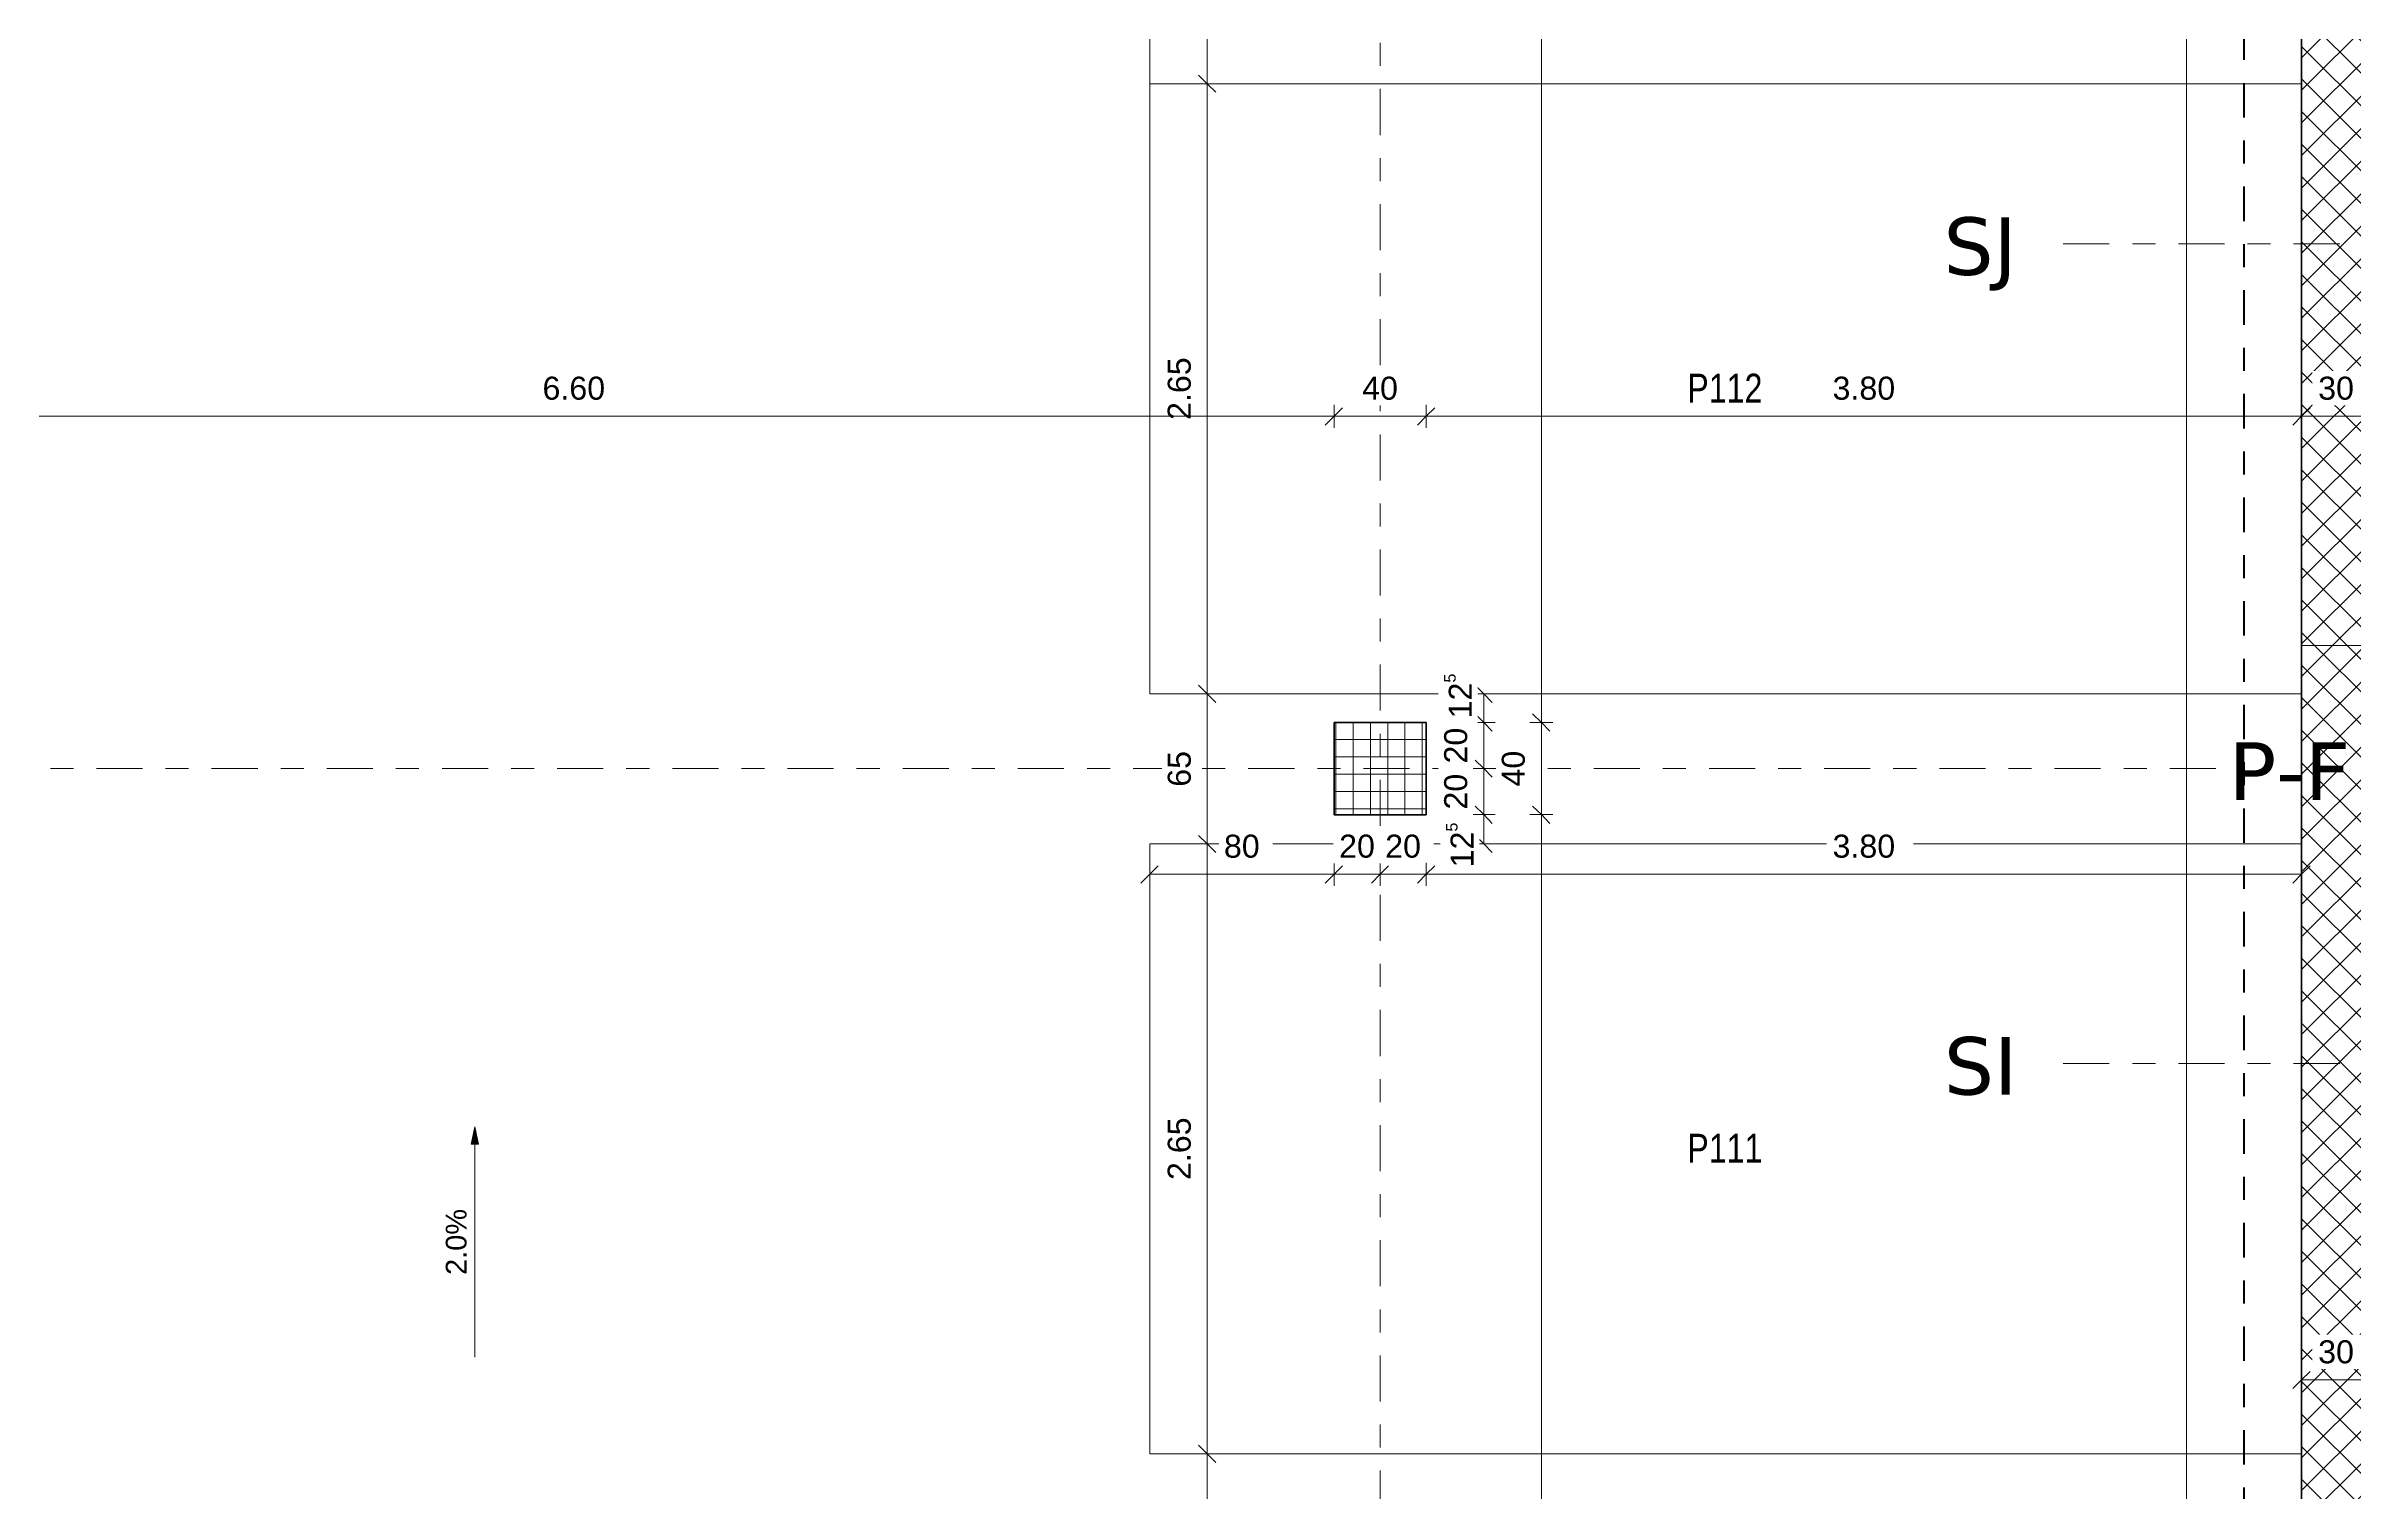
# Model space of a CAD drawing. Header units: metres. Extents: x -85.4 to -16.9, y -4 to 38.1.
# Drawn here: x -42.5 to -32.48, y 18.04 to 24.31 of the extents above; entities that cross this region are included whole.
import ezdxf

# ---------------------------------------------------------------- set-up
doc = ezdxf.new("R2010")
doc.units = ezdxf.units.M
doc.linetypes.add('_Rasterlinie_', pattern=[0.375, 0.2, -0.05, 0.075, -0.05])
doc.linetypes.add('Strichpunkt - Mittel', pattern=[0.35, 0.15, -0.1, 0, -0.1])
for name, color, linetype, lineweight in [('A-____-____-DIMS', 7, 'Continuous', 5), ('A-____-____-DIMS-50', 7, 'Continuous', 5), ('A-WALL-____-MCUT', 7, 'Continuous', 35), ('A-WALL-____-PATT', 7, 'Continuous', 35), ('C-PRKG-____-IDEN', 7, 'Continuous', 5), ('C-PRKG-____-OTLN', 7, 'Continuous', 9), ('G-____-____-DIMS', 7, 'Continuous', 5), ('S-COLS-____-MCUT', 7, 'Continuous', 35), ('S-COLS-____-OTLN', 7, 'Continuous', 9), ('S-GRID-____-OTLN', 7, 'Continuous', 5)]:
    doc.layers.add(name, color=color, linetype=linetype, lineweight=lineweight)
doc.layers.add('A-____-MATC-OTLN', color=7, linetype='Strichpunkt - Mittel', lineweight=40, true_color=0x0080ff)
doc.layers.add('S-GRID-____-IDEN', color=7, linetype='Continuous', lineweight=9, true_color=0x5555aa)
doc.styles.add('Arial', font='arial.ttf', dxfattribs={"height": 0.09})
doc.styles.add('Arial_2', font='arial.ttf', dxfattribs={"height": 0.1})
doc.styles.add('Arial_3', font='arial.ttf', dxfattribs={"width": 0.8, "height": 0.125})
doc.styles.add('Verdana_B', font='verdana.ttf', dxfattribs={"height": 0.25})
doc.dimstyles.new('SUB_Rohbau_fein', dxfattribs={"dimscale": 0.3048, "dimtxt": 0.102026, "dimasz": 0.246063, "dimexe": 0.164042, "dimexo": 0.0625, "dimgap": 0.123031, "dimtad": 1, "dimrnd": 0.005, "dimzin": 0, "dimdsep": 46, "dimtxsty": 'Arial_2', "dimblk1": 'OBLIQUE', "dimblk2": 'OBLIQUE', "dimsah": 1, "dimcen": 0.09, "dimazin": 0, "dimtfac": 1, "dimtdec": 4, "dimtix": 1, "dimtmove": 0, "dimatfit": 3, "dimfxl": 0.164042, "dimfxlon": 1, "dimtvp": 1, "dimtfill": 1, "dimtolj": 1, "dimtzin": 0, "dimarcsym": 2})
doc.dimstyles.new('SUB_Rohbau_fein_2', dxfattribs={"dimscale": 0.3048, "dimtxt": 0.102026, "dimasz": 0.246063, "dimexe": 0.164042, "dimexo": 0.0625, "dimgap": 0.123031, "dimtad": 1, "dimdec": 1, "dimlfac": 100, "dimrnd": 0.5, "dimdsep": 46, "dimtxsty": 'Arial_2', "dimblk1": 'OBLIQUE', "dimblk2": 'OBLIQUE', "dimsah": 1, "dimcen": 0.09, "dimazin": 0, "dimtfac": 1, "dimtdec": 4, "dimtix": 1, "dimtmove": 0, "dimatfit": 3, "dimfxl": 0.164042, "dimfxlon": 1, "dimtvp": 1, "dimtfill": 1, "dimtolj": 1, "dimtzin": 0, "dimarcsym": 2})
doc.dimstyles.new('SUB_Rohbau_fein_3', dxfattribs={"dimscale": 0.3048, "dimtxt": 0.102026, "dimasz": 0.246063, "dimexe": 0.164042, "dimexo": 0.0625, "dimgap": 0.123031, "dimtad": 1, "dimdec": 1, "dimlfac": 100, "dimrnd": 0.5, "dimdsep": 46, "dimtxsty": 'Arial_2', "dimblk1": 'OBLIQUE', "dimblk2": 'OBLIQUE', "dimsah": 1, "dimcen": 0.09, "dimazin": 0, "dimtfac": 1, "dimtdec": 4, "dimtix": 1, "dimtmove": 2, "dimatfit": 3, "dimfxl": 0.164042, "dimfxlon": 1, "dimtvp": 1, "dimtfill": 1, "dimtolj": 1, "dimtzin": 0, "dimarcsym": 2})
pattern_1 = [(45, (-1.5, -0.67223), (-0.07071068, 0.07071068), []), (135, (-1.5, -0.67223), (-0.07071068, -0.07071068), [])]

# ---------------------------------------------------------------- blocks, each defined once
blk = doc.blocks.new('PP_Parkplatz - 2650 x 5000-V16--01_UG_OK_FFB_AF_lo')
at = {"layer": 'C-PRKG-____-OTLN', "color": 253, "true_color": 0x999999}
for p, q in [((-37.708, 18.201), (-37.708, 20.85)), ((-32.708, 20.85), (-37.708, 20.85)), ((-32.708, 20.85), (-37.708, 20.85)), ((-37.708, 20.85), (-37.708, 18.201)), ((-37.708, 18.201), (-37.708, 20.85)), ((-37.708, 20.85), (-32.708, 20.85)), ((-37.708, 20.85), (-37.708, 20.85)), ((-32.708, 18.758), (-32.708, 20.85)), ((-32.708, 20.85), (-32.708, 18.758)), ((-32.708, 18.201), (-32.708, 18.758)), ((-32.708, 18.758), (-32.708, 18.201)), ((-32.708, 18.201), (-37.708, 18.201)), ((-37.708, 18.201), (-32.708, 18.201)), ((-32.708, 18.201), (-37.708, 18.201)), ((-37.708, 18.201), (-37.708, 18.201))]:
    blk.add_line(p, q, dxfattribs=at)
blk = doc.blocks.new('PP_Parkplatz - 2650 x 5000-V17--01_UG_OK_FFB_AF_lo')
at = {"layer": 'C-PRKG-____-OTLN', "color": 253, "true_color": 0x999999}
for p, q in [((-37.708, 24.151), (-37.708, 21.502)), ((-32.708, 24.151), (-37.708, 24.151)), ((-32.708, 24.151), (-37.708, 24.151)), ((-37.708, 24.151), (-37.708, 21.502)), ((-37.708, 21.502), (-37.708, 24.151)), ((-37.708, 24.151), (-32.708, 24.151)), ((-37.708, 24.151), (-37.708, 24.151)), ((-32.708, 24.151), (-32.708, 21.712)), ((-32.708, 24.151), (-32.708, 21.712)), ((-32.708, 21.712), (-32.708, 21.502)), ((-32.708, 21.712), (-32.708, 21.502)), ((-32.708, 21.502), (-37.708, 21.502)), ((-37.708, 21.502), (-32.708, 21.502)), ((-32.708, 21.502), (-37.708, 21.502)), ((-37.708, 21.502), (-37.708, 21.502))]:
    blk.add_line(p, q, dxfattribs=at)
blk = doc.blocks.new('PP_Parkplatz - 2650 x 5000-V18--01_UG_OK_FFB_AF_lo')
at = {"layer": 'C-PRKG-____-OTLN', "color": 253, "true_color": 0x999999}
for p, q in [((-37.708, 26.8), (-37.708, 24.151)), ((-32.708, 26.8), (-37.708, 26.8)), ((-32.708, 26.8), (-37.708, 26.8)), ((-37.708, 26.8), (-37.708, 24.151)), ((-37.708, 24.151), (-37.708, 26.8)), ((-37.708, 26.8), (-32.708, 26.8)), ((-37.708, 26.8), (-37.708, 26.8)), ((-32.708, 26.8), (-32.708, 24.151)), ((-32.708, 26.8), (-32.708, 24.151)), ((-32.708, 24.151), (-37.708, 24.151)), ((-37.708, 24.151), (-32.708, 24.151)), ((-32.708, 24.151), (-37.708, 24.151)), ((-37.708, 24.151), (-37.708, 24.151))]:
    blk.add_line(p, q, dxfattribs=at)
blk = doc.blocks.new('DIMBLOCK80--01_UG_OK_FFB_AF_lo')
at = {"layer": 'A-____-____-DIMS-50'}
for p, q in [((-32.708, 18.522), (-32.708, 18.572)), ((-32.708, 18.522), (-32.671, 18.559)), ((-32.408, 18.522), (-32.408, 18.572)), ((-32.408, 18.522), (-32.371, 18.559)), ((-32.708, 18.522), (-32.746, 18.484)), ((-32.708, 18.522), (-32.408, 18.522)), ((-32.708, 18.522), (-32.708, 18.472)), ((-32.408, 18.522), (-32.446, 18.484)), ((-32.408, 18.522), (-32.408, 18.472))]:
    blk.add_line(p, q, dxfattribs=at)
at = {"layer": 'A-____-____-DIMS-50', "color": 0, "insert": (-32.636, 18.694), "char_height": 0.1, "width": 0.18609, "attachment_point": 1, "line_spacing_factor": 0.941778, "style": 'Arial_2', "bg_fill": 3, "box_fill_scale": 1.25, "bg_fill_color": 256, "bg_fill_true_color": 13158600, "bg_fill_transparency": 0}
blk.add_mtext('30', dxfattribs=at)
blk = doc.blocks.new('_Oblique')
at = {"color": 0, "linetype": 'ByBlock', "lineweight": -2}
blk.add_line((-0.5, -0.5), (0.5, 0.5), dxfattribs=at)
blk = doc.blocks.new('DIMBLOCK162--01_UG_OK_FFB_AF_lo')
at = {"layer": 'A-____-____-DIMS-50'}
for p, q in [((-33.207, 29.802), (-33.257, 29.802)), ((-33.207, 29.802), (-33.245, 29.839)), ((-33.207, -2.353), (-33.207, 29.802)), ((-33.207, 29.802), (-33.17, 29.764)), ((-33.207, 29.802), (-33.157, 29.802)), ((-33.207, -2.353), (-33.257, -2.353)), ((-33.207, -2.353), (-33.245, -2.316)), ((-33.207, -2.353), (-33.17, -2.391)), ((-33.207, -2.353), (-33.157, -2.353))]:
    blk.add_line(p, q, dxfattribs=at)
at = {"layer": 'A-____-____-DIMS-50', "color": 0, "insert": (-33.379, 13.524), "char_height": 0.1, "width": 0.48113, "attachment_point": 1, "rotation": 90, "line_spacing_factor": 0.941778, "style": 'Arial_2', "bg_fill": 3, "box_fill_scale": 1.25, "bg_fill_color": 256, "bg_fill_true_color": 13158600, "bg_fill_transparency": 0}
blk.add_mtext('32.15\\A2\\H0.5x;\\S5^  ;\\H2x;', dxfattribs=at)
blk = doc.blocks.new('DIMBLOCK261--01_UG_OK_FFB_AF_lo')
at = {"layer": 'A-____-____-DIMS-50'}
for p, q in [((-36.008, 20.977), (-36.058, 20.977)), ((-36.008, 20.977), (-36.046, 21.014)), ((-36.008, 12.777), (-36.008, 20.977)), ((-36.008, 20.977), (-35.971, 20.939)), ((-36.008, 20.977), (-35.958, 20.977)), ((-36.008, 12.777), (-36.058, 12.777)), ((-36.008, 12.777), (-36.046, 12.814)), ((-36.008, 12.777), (-35.971, 12.739)), ((-36.008, 12.777), (-35.958, 12.777))]:
    blk.add_line(p, q, dxfattribs=at)
at = {"layer": 'A-____-____-DIMS-50', "color": 0, "insert": (-36.18, 16.741), "char_height": 0.1, "width": 0.32565, "attachment_point": 1, "rotation": 90, "line_spacing_factor": 0.941778, "style": 'Arial_2', "bg_fill": 3, "box_fill_scale": 1.25, "bg_fill_color": 256, "bg_fill_true_color": 13158600, "bg_fill_transparency": 0}
blk.add_mtext('8.20', dxfattribs=at)
blk = doc.blocks.new('DIMBLOCK262--01_UG_OK_FFB_AF_lo')
at = {"layer": 'A-____-____-DIMS-50'}
for p, q in [((-36.008, 21.377), (-36.058, 21.377)), ((-36.008, 21.377), (-36.046, 21.414)), ((-36.008, 20.977), (-36.008, 21.377)), ((-36.008, 21.377), (-35.971, 21.339)), ((-36.008, 21.377), (-35.958, 21.377)), ((-36.008, 20.977), (-36.058, 20.977)), ((-36.008, 20.977), (-36.046, 21.014)), ((-36.008, 20.977), (-35.971, 20.939)), ((-36.008, 20.977), (-35.958, 20.977))]:
    blk.add_line(p, q, dxfattribs=at)
at = {"layer": 'A-____-____-DIMS-50', "color": 0, "insert": (-36.18, 21.099), "char_height": 0.1, "width": 0.18609, "attachment_point": 1, "rotation": 90, "line_spacing_factor": 0.941778, "style": 'Arial_2', "bg_fill": 3, "box_fill_scale": 1.25, "bg_fill_color": 256, "bg_fill_true_color": 13158600, "bg_fill_transparency": 0}
blk.add_mtext('40', dxfattribs=at)
blk = doc.blocks.new('DIMBLOCK263--01_UG_OK_FFB_AF_lo')
at = {"layer": 'A-____-____-DIMS-50'}
for p, q in [((-36.008, 29.802), (-36.058, 29.802)), ((-36.008, 29.802), (-36.046, 29.839)), ((-36.008, 21.377), (-36.008, 29.802)), ((-36.008, 29.802), (-35.971, 29.764)), ((-36.008, 29.802), (-35.958, 29.802)), ((-36.008, 21.377), (-36.058, 21.377)), ((-36.008, 21.377), (-36.046, 21.414)), ((-36.008, 21.377), (-35.971, 21.339)), ((-36.008, 21.377), (-35.958, 21.377))]:
    blk.add_line(p, q, dxfattribs=at)
at = {"layer": 'A-____-____-DIMS-50', "color": 0, "insert": (-36.18, 25.427), "char_height": 0.1, "width": 0.38809, "attachment_point": 1, "rotation": 90, "line_spacing_factor": 0.941778, "style": 'Arial_2', "bg_fill": 3, "box_fill_scale": 1.25, "bg_fill_color": 256, "bg_fill_true_color": 13158600, "bg_fill_transparency": 0}
blk.add_mtext('8.42\\A2\\H0.5x;\\S5^  ;\\H2x;', dxfattribs=at)
blk = doc.blocks.new('DIMBLOCK267--01_UG_OK_FFB_AF_lo')
at = {"layer": 'A-____-____-DIMS-50'}
for p, q in [((-36.258, 20.977), (-36.308, 20.977)), ((-36.258, 20.977), (-36.296, 21.014)), ((-36.258, 20.85), (-36.258, 20.977)), ((-36.258, 20.977), (-36.221, 20.939)), ((-36.258, 20.977), (-36.208, 20.977)), ((-36.258, 20.85), (-36.308, 20.85)), ((-36.258, 20.85), (-36.296, 20.887)), ((-36.258, 20.85), (-36.221, 20.812)), ((-36.258, 20.85), (-36.208, 20.85))]:
    blk.add_line(p, q, dxfattribs=at)
at = {"layer": 'A-____-____-DIMS-50', "color": 0, "insert": (-36.422, 20.748), "char_height": 0.1, "width": 0.24852, "attachment_point": 1, "rotation": 90, "line_spacing_factor": 0.941778, "style": 'Arial_2', "bg_fill": 3, "box_fill_scale": 1.25, "bg_fill_color": 256, "bg_fill_true_color": 13158600, "bg_fill_transparency": 0}
blk.add_mtext('12\\A2\\H0.5x;\\S5^  ;\\H2x;', dxfattribs=at)
blk = doc.blocks.new('DIMBLOCK268--01_UG_OK_FFB_AF_lo')
at = {"layer": 'A-____-____-DIMS-50'}
for p, q in [((-36.258, 21.177), (-36.308, 21.177)), ((-36.258, 21.177), (-36.296, 21.214)), ((-36.258, 20.977), (-36.258, 21.177)), ((-36.258, 21.177), (-36.221, 21.139)), ((-36.258, 21.177), (-36.208, 21.177)), ((-36.258, 20.977), (-36.308, 20.977)), ((-36.258, 20.977), (-36.296, 21.014)), ((-36.258, 20.977), (-36.221, 20.939)), ((-36.258, 20.977), (-36.208, 20.977))]:
    blk.add_line(p, q, dxfattribs=at)
at = {"layer": 'A-____-____-DIMS-50', "color": 0, "insert": (-36.43, 20.999), "char_height": 0.1, "width": 0.18609, "attachment_point": 1, "rotation": 90, "line_spacing_factor": 0.941778, "style": 'Arial_2', "bg_fill": 3, "box_fill_scale": 1.25, "bg_fill_color": 256, "bg_fill_true_color": 13158600, "bg_fill_transparency": 0}
blk.add_mtext('20', dxfattribs=at)
blk = doc.blocks.new('DIMBLOCK269--01_UG_OK_FFB_AF_lo')
at = {"layer": 'A-____-____-DIMS-50'}
for p, q in [((-36.258, 21.377), (-36.308, 21.377)), ((-36.258, 21.377), (-36.296, 21.414)), ((-36.258, 21.177), (-36.258, 21.377)), ((-36.258, 21.377), (-36.221, 21.339)), ((-36.258, 21.377), (-36.208, 21.377)), ((-36.258, 21.177), (-36.308, 21.177)), ((-36.258, 21.177), (-36.296, 21.214)), ((-36.258, 21.177), (-36.221, 21.139)), ((-36.258, 21.177), (-36.208, 21.177))]:
    blk.add_line(p, q, dxfattribs=at)
at = {"layer": 'A-____-____-DIMS-50', "color": 0, "insert": (-36.43, 21.199), "char_height": 0.1, "width": 0.18609, "attachment_point": 1, "rotation": 90, "line_spacing_factor": 0.941778, "style": 'Arial_2', "bg_fill": 3, "box_fill_scale": 1.25, "bg_fill_color": 256, "bg_fill_true_color": 13158600, "bg_fill_transparency": 0}
blk.add_mtext('20', dxfattribs=at)
blk = doc.blocks.new('DIMBLOCK270--01_UG_OK_FFB_AF_lo')
at = {"layer": 'A-____-____-DIMS-50'}
for p, q in [((-36.258, 21.502), (-36.296, 21.539)), ((-36.258, 21.502), (-36.308, 21.502)), ((-36.258, 21.377), (-36.258, 21.502)), ((-36.258, 21.502), (-36.221, 21.464)), ((-36.258, 21.502), (-36.208, 21.502)), ((-36.258, 21.377), (-36.308, 21.377)), ((-36.258, 21.377), (-36.296, 21.414)), ((-36.258, 21.377), (-36.221, 21.339)), ((-36.258, 21.377), (-36.208, 21.377))]:
    blk.add_line(p, q, dxfattribs=at)
at = {"layer": 'A-____-____-DIMS-50', "color": 0, "insert": (-36.43, 21.395), "char_height": 0.1, "width": 0.24852, "attachment_point": 1, "rotation": 90, "line_spacing_factor": 0.941778, "style": 'Arial_2', "bg_fill": 3, "box_fill_scale": 1.25, "bg_fill_color": 256, "bg_fill_true_color": 13158600, "bg_fill_transparency": 0}
blk.add_mtext('12\\A2\\H0.5x;\\S5^  ;\\H2x;', dxfattribs=at)
blk = doc.blocks.new('DIMBLOCK271--01_UG_OK_FFB_AF_lo')
at = {"layer": 'A-____-____-DIMS-50'}
for p, q in [((-37.708, 20.718), (-37.708, 20.768)), ((-37.708, 20.718), (-37.671, 20.755)), ((-36.908, 20.718), (-36.908, 20.768)), ((-36.908, 20.718), (-36.871, 20.755)), ((-37.708, 20.718), (-37.746, 20.68)), ((-37.708, 20.718), (-36.908, 20.718)), ((-37.708, 20.718), (-37.708, 20.668)), ((-36.908, 20.718), (-36.946, 20.68)), ((-36.908, 20.718), (-36.908, 20.668))]:
    blk.add_line(p, q, dxfattribs=at)
at = {"layer": 'A-____-____-DIMS-50', "color": 0, "insert": (-37.386, 20.89), "char_height": 0.1, "width": 0.18609, "attachment_point": 1, "line_spacing_factor": 0.941778, "style": 'Arial_2', "bg_fill": 3, "box_fill_scale": 1.25, "bg_fill_color": 256, "bg_fill_true_color": 13158600, "bg_fill_transparency": 0}
blk.add_mtext('80', dxfattribs=at)
blk = doc.blocks.new('DIMBLOCK272--01_UG_OK_FFB_AF_lo')
at = {"layer": 'A-____-____-DIMS-50'}
for p, q in [((-36.908, 20.718), (-36.908, 20.768)), ((-36.908, 20.718), (-36.871, 20.755)), ((-36.708, 20.718), (-36.708, 20.768)), ((-36.708, 20.718), (-36.671, 20.755)), ((-36.908, 20.718), (-36.946, 20.68)), ((-36.908, 20.718), (-36.708, 20.718)), ((-36.908, 20.718), (-36.908, 20.668)), ((-36.708, 20.718), (-36.746, 20.68)), ((-36.708, 20.718), (-36.708, 20.668))]:
    blk.add_line(p, q, dxfattribs=at)
at = {"layer": 'A-____-____-DIMS-50', "color": 0, "insert": (-36.886, 20.89), "char_height": 0.1, "width": 0.18609, "attachment_point": 1, "line_spacing_factor": 0.941778, "style": 'Arial_2', "bg_fill": 3, "box_fill_scale": 1.25, "bg_fill_color": 256, "bg_fill_true_color": 13158600, "bg_fill_transparency": 0}
blk.add_mtext('20', dxfattribs=at)
blk = doc.blocks.new('DIMBLOCK273--01_UG_OK_FFB_AF_lo')
at = {"layer": 'A-____-____-DIMS-50'}
for p, q in [((-36.708, 20.718), (-36.708, 20.768)), ((-36.708, 20.718), (-36.671, 20.755)), ((-36.508, 20.718), (-36.508, 20.768)), ((-36.508, 20.718), (-36.471, 20.755)), ((-36.708, 20.718), (-36.746, 20.68)), ((-36.708, 20.718), (-36.508, 20.718)), ((-36.708, 20.718), (-36.708, 20.668)), ((-36.508, 20.718), (-36.546, 20.68)), ((-36.508, 20.718), (-36.508, 20.668))]:
    blk.add_line(p, q, dxfattribs=at)
at = {"layer": 'A-____-____-DIMS-50', "color": 0, "insert": (-36.686, 20.89), "char_height": 0.1, "width": 0.18609, "attachment_point": 1, "line_spacing_factor": 0.941778, "style": 'Arial_2', "bg_fill": 3, "box_fill_scale": 1.25, "bg_fill_color": 256, "bg_fill_true_color": 13158600, "bg_fill_transparency": 0}
blk.add_mtext('20', dxfattribs=at)
blk = doc.blocks.new('DIMBLOCK274--01_UG_OK_FFB_AF_lo')
at = {"layer": 'A-____-____-DIMS-50'}
for p, q in [((-36.508, 20.718), (-36.508, 20.768)), ((-36.508, 20.718), (-36.471, 20.755)), ((-32.708, 20.718), (-32.708, 20.768)), ((-32.708, 20.718), (-32.671, 20.755)), ((-36.508, 20.718), (-36.546, 20.68)), ((-36.508, 20.718), (-32.708, 20.718)), ((-36.508, 20.718), (-36.508, 20.668)), ((-32.708, 20.718), (-32.746, 20.68)), ((-32.708, 20.718), (-32.708, 20.668))]:
    blk.add_line(p, q, dxfattribs=at)
at = {"layer": 'A-____-____-DIMS-50', "color": 0, "insert": (-34.744, 20.89), "char_height": 0.1, "width": 0.32565, "attachment_point": 1, "line_spacing_factor": 0.941778, "style": 'Arial_2', "bg_fill": 3, "box_fill_scale": 1.25, "bg_fill_color": 256, "bg_fill_true_color": 13158600, "bg_fill_transparency": 0}
blk.add_mtext('3.80', dxfattribs=at)
blk = doc.blocks.new('DIMBLOCK326--01_UG_OK_FFB_AF_lo')
at = {"layer": 'A-____-____-DIMS-50'}
for p, q in [((-37.458, 26.8), (-37.508, 26.8)), ((-37.458, 26.8), (-37.496, 26.838)), ((-37.458, 26.8), (-37.458, 24.151)), ((-37.458, 26.8), (-37.421, 26.763)), ((-37.458, 26.8), (-37.408, 26.8)), ((-37.458, 24.151), (-37.508, 24.151)), ((-37.458, 24.151), (-37.496, 24.189)), ((-37.458, 24.151), (-37.421, 24.114)), ((-37.458, 24.151), (-37.408, 24.151))]:
    blk.add_line(p, q, dxfattribs=at)
at = {"layer": 'A-____-____-DIMS-50', "color": 0, "insert": (-37.63, 25.34), "char_height": 0.1, "width": 0.32565, "attachment_point": 1, "rotation": 90, "line_spacing_factor": 0.941778, "style": 'Arial_2', "bg_fill": 3, "box_fill_scale": 1.25, "bg_fill_color": 256, "bg_fill_true_color": 13158600, "bg_fill_transparency": 0}
blk.add_mtext('2.65', dxfattribs=at)
blk = doc.blocks.new('DIMBLOCK327--01_UG_OK_FFB_AF_lo')
at = {"layer": 'A-____-____-DIMS-50'}
for p, q in [((-37.458, 24.151), (-37.508, 24.151)), ((-37.458, 24.151), (-37.496, 24.189)), ((-37.458, 24.151), (-37.458, 21.502)), ((-37.458, 24.151), (-37.421, 24.114)), ((-37.458, 24.151), (-37.408, 24.151)), ((-37.458, 21.502), (-37.496, 21.539)), ((-37.458, 21.502), (-37.508, 21.502)), ((-37.458, 21.502), (-37.421, 21.464)), ((-37.458, 21.502), (-37.408, 21.502))]:
    blk.add_line(p, q, dxfattribs=at)
at = {"layer": 'A-____-____-DIMS-50', "color": 0, "insert": (-37.63, 22.691), "char_height": 0.1, "width": 0.32565, "attachment_point": 1, "rotation": 90, "line_spacing_factor": 0.941778, "style": 'Arial_2', "bg_fill": 3, "box_fill_scale": 1.25, "bg_fill_color": 256, "bg_fill_true_color": 13158600, "bg_fill_transparency": 0}
blk.add_mtext('2.65', dxfattribs=at)
blk = doc.blocks.new('DIMBLOCK328--01_UG_OK_FFB_AF_lo')
at = {"layer": 'A-____-____-DIMS-50'}
for p, q in [((-37.458, 21.502), (-37.496, 21.539)), ((-37.458, 21.502), (-37.508, 21.502)), ((-37.458, 21.502), (-37.458, 20.85)), ((-37.458, 21.502), (-37.421, 21.464)), ((-37.458, 21.502), (-37.408, 21.502)), ((-37.458, 20.85), (-37.508, 20.85)), ((-37.458, 20.85), (-37.496, 20.887)), ((-37.458, 20.85), (-37.421, 20.812)), ((-37.458, 20.85), (-37.408, 20.85))]:
    blk.add_line(p, q, dxfattribs=at)
at = {"layer": 'A-____-____-DIMS-50', "color": 0, "insert": (-37.63, 21.098), "char_height": 0.1, "width": 0.18609, "attachment_point": 1, "rotation": 90, "line_spacing_factor": 0.941778, "style": 'Arial_2', "bg_fill": 3, "box_fill_scale": 1.25, "bg_fill_color": 256, "bg_fill_true_color": 13158600, "bg_fill_transparency": 0}
blk.add_mtext('65', dxfattribs=at)
blk = doc.blocks.new('DIMBLOCK329--01_UG_OK_FFB_AF_lo')
at = {"layer": 'A-____-____-DIMS-50'}
for p, q in [((-37.458, 20.85), (-37.508, 20.85)), ((-37.458, 20.85), (-37.496, 20.887)), ((-37.458, 20.85), (-37.458, 18.201)), ((-37.458, 20.85), (-37.421, 20.812)), ((-37.458, 20.85), (-37.408, 20.85)), ((-37.458, 18.201), (-37.496, 18.238)), ((-37.458, 18.201), (-37.508, 18.201)), ((-37.458, 18.201), (-37.421, 18.163)), ((-37.458, 18.201), (-37.408, 18.201))]:
    blk.add_line(p, q, dxfattribs=at)
at = {"layer": 'A-____-____-DIMS-50', "color": 0, "insert": (-37.63, 19.39), "char_height": 0.1, "width": 0.32565, "attachment_point": 1, "rotation": 90, "line_spacing_factor": 0.941778, "style": 'Arial_2', "bg_fill": 3, "box_fill_scale": 1.25, "bg_fill_color": 256, "bg_fill_true_color": 13158600, "bg_fill_transparency": 0}
blk.add_mtext('2.65', dxfattribs=at)
blk = doc.blocks.new('DIMBLOCK330--01_UG_OK_FFB_AF_lo')
at = {"layer": 'A-____-____-DIMS-50'}
for p, q in [((-37.458, 18.201), (-37.496, 18.238)), ((-37.458, 18.201), (-37.508, 18.201)), ((-37.458, 18.201), (-37.458, 16.201)), ((-37.458, 18.201), (-37.421, 18.163)), ((-37.458, 18.201), (-37.408, 18.201)), ((-37.458, 16.201), (-37.496, 16.238)), ((-37.458, 16.201), (-37.508, 16.201)), ((-37.458, 16.201), (-37.421, 16.163)), ((-37.458, 16.201), (-37.408, 16.201))]:
    blk.add_line(p, q, dxfattribs=at)
at = {"layer": 'A-____-____-DIMS-50', "color": 0, "insert": (-37.63, 17.065), "char_height": 0.1, "width": 0.32565, "attachment_point": 1, "rotation": 90, "line_spacing_factor": 0.941778, "style": 'Arial_2', "bg_fill": 3, "box_fill_scale": 1.25, "bg_fill_color": 256, "bg_fill_true_color": 13158600, "bg_fill_transparency": 0}
blk.add_mtext('2.00', dxfattribs=at)
blk = doc.blocks.new('DIMBLOCK407--01_UG_OK_FFB_AF_lo')
at = {"layer": 'A-____-____-DIMS-50'}
for p, q in [((-43.508, 22.707), (-43.508, 22.757)), ((-43.508, 22.707), (-43.471, 22.744)), ((-36.908, 22.707), (-36.908, 22.757)), ((-36.908, 22.707), (-36.871, 22.744)), ((-43.508, 22.707), (-43.546, 22.669)), ((-43.508, 22.707), (-36.908, 22.707)), ((-43.508, 22.707), (-43.508, 22.657)), ((-36.908, 22.707), (-36.946, 22.669)), ((-36.908, 22.707), (-36.908, 22.657))]:
    blk.add_line(p, q, dxfattribs=at)
at = {"layer": 'A-____-____-DIMS-50', "color": 0, "insert": (-40.344, 22.879), "char_height": 0.1, "width": 0.32565, "attachment_point": 1, "line_spacing_factor": 0.941778, "style": 'Arial_2', "bg_fill": 3, "box_fill_scale": 1.25, "bg_fill_color": 256, "bg_fill_true_color": 13158600, "bg_fill_transparency": 0}
blk.add_mtext('6.60', dxfattribs=at)
blk = doc.blocks.new('DIMBLOCK408--01_UG_OK_FFB_AF_lo')
at = {"layer": 'A-____-____-DIMS-50'}
for p, q in [((-36.908, 22.707), (-36.908, 22.757)), ((-36.908, 22.707), (-36.871, 22.744)), ((-36.508, 22.707), (-36.508, 22.757)), ((-36.508, 22.707), (-36.471, 22.744)), ((-36.908, 22.707), (-36.946, 22.669)), ((-36.908, 22.707), (-36.508, 22.707)), ((-36.908, 22.707), (-36.908, 22.657)), ((-36.508, 22.707), (-36.546, 22.669)), ((-36.508, 22.707), (-36.508, 22.657))]:
    blk.add_line(p, q, dxfattribs=at)
at = {"layer": 'A-____-____-DIMS-50', "color": 0, "insert": (-36.786, 22.879), "char_height": 0.1, "width": 0.18609, "attachment_point": 1, "line_spacing_factor": 0.941778, "style": 'Arial_2', "bg_fill": 3, "box_fill_scale": 1.25, "bg_fill_color": 256, "bg_fill_true_color": 13158600, "bg_fill_transparency": 0}
blk.add_mtext('40', dxfattribs=at)
blk = doc.blocks.new('DIMBLOCK409--01_UG_OK_FFB_AF_lo')
at = {"layer": 'A-____-____-DIMS-50'}
for p, q in [((-36.508, 22.707), (-36.508, 22.757)), ((-36.508, 22.707), (-36.471, 22.744)), ((-32.708, 22.707), (-32.708, 22.757)), ((-32.708, 22.707), (-32.671, 22.744)), ((-36.508, 22.707), (-36.546, 22.669)), ((-36.508, 22.707), (-32.708, 22.707)), ((-36.508, 22.707), (-36.508, 22.657)), ((-32.708, 22.707), (-32.746, 22.669)), ((-32.708, 22.707), (-32.708, 22.657))]:
    blk.add_line(p, q, dxfattribs=at)
at = {"layer": 'A-____-____-DIMS-50', "color": 0, "insert": (-34.744, 22.879), "char_height": 0.1, "width": 0.32565, "attachment_point": 1, "line_spacing_factor": 0.941778, "style": 'Arial_2', "bg_fill": 3, "box_fill_scale": 1.25, "bg_fill_color": 256, "bg_fill_true_color": 13158600, "bg_fill_transparency": 0}
blk.add_mtext('3.80', dxfattribs=at)
blk = doc.blocks.new('DIMBLOCK410--01_UG_OK_FFB_AF_lo')
at = {"layer": 'A-____-____-DIMS-50'}
for p, q in [((-32.708, 22.707), (-32.708, 22.757)), ((-32.708, 22.707), (-32.671, 22.744)), ((-32.408, 22.707), (-32.408, 22.757)), ((-32.408, 22.707), (-32.371, 22.744)), ((-32.708, 22.707), (-32.746, 22.669)), ((-32.708, 22.707), (-32.408, 22.707)), ((-32.708, 22.707), (-32.708, 22.657)), ((-32.408, 22.707), (-32.446, 22.669)), ((-32.408, 22.707), (-32.408, 22.657))]:
    blk.add_line(p, q, dxfattribs=at)
at = {"layer": 'A-____-____-DIMS-50', "color": 0, "insert": (-32.636, 22.879), "char_height": 0.1, "width": 0.18609, "attachment_point": 1, "line_spacing_factor": 0.941778, "style": 'Arial_2', "bg_fill": 3, "box_fill_scale": 1.25, "bg_fill_color": 256, "bg_fill_true_color": 13158600, "bg_fill_transparency": 0}
blk.add_mtext('30', dxfattribs=at)

msp = doc.modelspace()

# ---------------------------------------------------------------- hatches: boundary and pattern name
at = {"layer": 'A-WALL-____-PATT', "lineweight": 9}
h = msp.add_hatch(dxfattribs=at)
h.set_pattern_fill('FP_1', color=256, style=0, pattern_type=2)
h.set_pattern_definition(pattern_1)
h.paths.add_polyline_path([(-32.708, 21.7116), (-32.408, 21.7116), (-32.408, 29.8016), (-32.708, 29.8016), (-32.708, 22.458)])
h = msp.add_hatch(dxfattribs=at)
h.set_pattern_fill('FP_1', color=256, style=0, pattern_type=2)
h.set_pattern_definition(pattern_1)
h.paths.add_polyline_path([(-32.708, 16.5716), (-32.408, 16.5716), (-32.408, 16.6716), (-32.708, 16.6716)])
h.paths.add_polyline_path([(-32.708, 17.8716), (-32.408, 17.8716), (-32.408, 21.7116), (-32.708, 21.7116), (-32.708, 18.586)])
at = {"layer": 'G-____-____-DIMS'}
msp.add_hatch(color=256, dxfattribs=at).paths.add_polyline_path([(-40.6377, 19.6207), (-40.6543, 19.5457), (-40.6211, 19.5457)])
at = {"layer": 'S-COLS-____-OTLN'}
h = msp.add_hatch(dxfattribs=at)
h.set_pattern_fill('FP_2', color=256, style=0, pattern_type=2)
h.set_pattern_definition([(0, (-1.5, -0.67223), (0, 0.075), []), (90, (-1.5, -0.67223), (-0.075, 5e-18), [])])
h.paths.add_polyline_path([(-36.908, 20.9766), (-36.508, 20.9766), (-36.508, 21.3766), (-36.908, 21.3766)])

# ---------------------------------------------------------------- linework, layer by layer
at = {"layer": 'A-WALL-____-MCUT'}
msp.add_line((-32.708, 29.8016), (-32.708, 17.8716), dxfattribs=at)
at = {"layer": 'A-WALL-____-MCUT', "lineweight": 9}
msp.add_line((-32.708, 21.7116), (-32.408, 21.7116), dxfattribs=at)
at = {"layer": 'G-____-____-DIMS'}
for p, q in [((-40.6377, 19.6207), (-40.6543, 19.5457)), ((-40.6543, 19.5457), (-40.6211, 19.5457)), ((-40.6211, 19.5457), (-40.6377, 19.6207))]:
    msp.add_line(p, q, dxfattribs=at)
at = {"layer": 'S-COLS-____-MCUT'}
for p, q in [((-36.508, 21.3766), (-36.908, 21.3766)), ((-36.908, 21.3766), (-36.908, 20.9766)), ((-36.508, 20.9766), (-36.508, 21.3766)), ((-36.908, 20.9766), (-36.508, 20.9766))]:
    msp.add_line(p, q, dxfattribs=at)
at = {"layer": 'S-GRID-____-OTLN', "color": 8, "linetype": '_Rasterlinie_', "true_color": 0x808080}
for p, q in [((-36.708, -3.5715), (-36.708, 33.6425)), ((-33.7426, 23.4566), (-17.3994, 23.4566)), ((-80.7802, 21.1766), (-33.0021, 21.1766)), ((-33.7426, 19.8966), (-17.3994, 19.8966))]:
    msp.add_line(p, q, dxfattribs=at)

# ---------------------------------------------------------------- block references
at = {"layer": 'C-PRKG-____-OTLN', "color": 253, "true_color": 0x999999}
for name in ['PP_Parkplatz - 2650 x 5000-V18--01_UG_OK_FFB_AF_lo', 'PP_Parkplatz - 2650 x 5000-V17--01_UG_OK_FFB_AF_lo', 'PP_Parkplatz - 2650 x 5000-V16--01_UG_OK_FFB_AF_lo']:
    msp.add_blockref(name, (0, 0), dxfattribs=at)

# ---------------------------------------------------------------- texts
at = {"layer": 'G-____-____-DIMS', "insert": (-40.7638, 18.9779), "char_height": 0.09, "width": 0.342666, "attachment_point": 1, "rotation": 90, "line_spacing_factor": 0.941778, "style": 'Arial', "bg_fill": 3, "box_fill_scale": 1.25, "bg_fill_color": 256, "bg_fill_true_color": 13158600, "bg_fill_transparency": 0}
msp.add_mtext('2.0%', dxfattribs=at)
at = {"layer": 'S-GRID-____-IDEN', "color": 8, "lineweight": 5, "true_color": 0x808080, "char_height": 0.25, "attachment_point": 1, "style": 'Verdana_B'}
for s, insert, width in [('SJ', (-34.2626, 23.5711), 0.529114), ('P-F', (-33.0246, 21.2911), 0.777637), ('SI', (-34.2609, 20.0111), 0.525105)]:
    msp.add_mtext(s, dxfattribs=dict(at, insert=insert, width=width))

# ---------------------------------------------------------------- next in the draw order: linework, layer by layer
at = {"layer": 'G-____-____-DIMS'}
msp.add_line((-40.6377, 18.6207), (-40.6377, 19.6207), dxfattribs=at)

# ---------------------------------------------------------------- next in the draw order: texts
at = {"layer": 'C-PRKG-____-IDEN', "char_height": 0.125, "width": 0.391223, "attachment_point": 1, "style": 'Arial_3', "bg_fill": 3, "box_fill_scale": 1.25, "bg_fill_color": 256, "bg_fill_true_color": 13158600, "bg_fill_transparency": 0}
for s, insert in [('P112', (-35.3746, 22.8918)), ('P111', (-35.3746, 19.5908))]:
    msp.add_mtext(s, dxfattribs=dict(at, insert=insert))

# ---------------------------------------------------------------- next in the draw order: dimensions: what is measured, and where the dimension line sits
at = {"layer": 'A-____-____-DIMS'}
dim = msp.add_linear_dim(base=(-33.2073, 29.8016), p1=(-33.1573, -2.3534), p2=(-33.2573, 29.8016), angle=90, text='\\A1;32.15\\Q;{\\A1;{\\H0.5x;\\S5^ ;}}', dimstyle='SUB_Rohbau_fein', override={"dimpost": '<>', "dimfxl": 32.155155}, dxfattribs=at)
dim.commit()
dim.dimension.update_dxf_attribs({"geometry": 'DIMBLOCK162--01_UG_OK_FFB_AF_lo', "text_midpoint": (-33.2959, 13.7241)})
for base, p1, p2, override, picture, middle in [((-37.458, 24.151), (-37.408, 26.8005), (-37.408, 24.151), {"dimpost": '<>', "dimfxl": 2.649455}, 'DIMBLOCK326--01_UG_OK_FFB_AF_lo', (-37.5466, 25.4757)), ((-36.008, 20.9766), (-36.058, 12.7766), (-36.058, 20.9766), {"dimpost": '<>', "dimfxl": 8.199996}, 'DIMBLOCK261--01_UG_OK_FFB_AF_lo', (-36.0966, 16.8766))]:
    dim = msp.add_linear_dim(base=base, p1=p1, p2=p2, angle=90, dimstyle='SUB_Rohbau_fein', override=override, dxfattribs=at)
    dim.commit()
    dim.dimension.update_dxf_attribs({"geometry": picture, "text_midpoint": middle})
for base, p1, p2, override, picture, middle in [((-36.908, 20.7175), (-37.708, 20.7675), (-36.908, 20.7675), {"dimpost": '<>', "dimfxl": 0.8}, 'DIMBLOCK271--01_UG_OK_FFB_AF_lo', (-37.308, 20.8061)), ((-32.408, 18.5216), (-32.708, 18.5716), (-32.408, 18.5716), {"dimpost": '<>', "dimfxl": 0.3}, 'DIMBLOCK80--01_UG_OK_FFB_AF_lo', (-32.558, 18.6101))]:
    dim = msp.add_linear_dim(base=base, p1=p1, p2=p2, dimstyle='SUB_Rohbau_fein_2', override=override, dxfattribs=at)
    dim.commit()
    dim.dimension.update_dxf_attribs({"geometry": picture, "text_midpoint": middle})

# ---------------------------------------------------------------- next in the draw order: dimensions: what is measured, and where the dimension line sits
for base, p1, p2, dimstyle, override, picture, middle in [((-37.458, 21.5016), (-37.408, 24.151), (-37.408, 21.5016), 'SUB_Rohbau_fein', {"dimpost": '<>', "dimfxl": 2.649455}, 'DIMBLOCK327--01_UG_OK_FFB_AF_lo', (-37.5466, 22.8263)), ((-36.008, 21.3766), (-36.058, 20.9766), (-36.058, 21.3766), 'SUB_Rohbau_fein_2', {"dimpost": '<>', "dimfxl": 0.4}, 'DIMBLOCK262--01_UG_OK_FFB_AF_lo', (-36.0966, 21.1766))]:
    dim = msp.add_linear_dim(base=base, p1=p1, p2=p2, angle=90, dimstyle=dimstyle, override=override, dxfattribs=at)
    dim.commit()
    dim.dimension.update_dxf_attribs({"geometry": picture, "text_midpoint": middle})
dim = msp.add_linear_dim(base=(-36.708, 20.7175), p1=(-36.908, 20.7675), p2=(-36.708, 20.7675), dimstyle='SUB_Rohbau_fein_2', override={"dimpost": '<>', "dimfxl": 0.2}, dxfattribs=at)
dim.commit()
dim.dimension.update_dxf_attribs({"geometry": 'DIMBLOCK272--01_UG_OK_FFB_AF_lo', "text_midpoint": (-36.808, 20.8061)})

# ---------------------------------------------------------------- next in the draw order: dimensions: what is measured, and where the dimension line sits
dim = msp.add_linear_dim(base=(-36.008, 29.8016), p1=(-36.058, 21.3766), p2=(-36.058, 29.8016), angle=90, text='\\A1;8.42\\Q;{\\A1;{\\H0.5x;\\S5^ ;}}', dimstyle='SUB_Rohbau_fein', override={"dimpost": '<>', "dimfxl": 8.425}, dxfattribs=at)
dim.commit()
dim.dimension.update_dxf_attribs({"geometry": 'DIMBLOCK263--01_UG_OK_FFB_AF_lo', "text_midpoint": (-36.0966, 25.5891)})
dim = msp.add_linear_dim(base=(-36.908, 22.7066), p1=(-43.508, 22.6566), p2=(-36.908, 22.6566), dimstyle='SUB_Rohbau_fein', override={"dimpost": '<>', "dimfxl": 6.6}, dxfattribs=at)
dim.commit()
dim.dimension.update_dxf_attribs({"geometry": 'DIMBLOCK407--01_UG_OK_FFB_AF_lo', "text_midpoint": (-40.208, 22.7951)})
dim = msp.add_linear_dim(base=(-37.458, 20.85), p1=(-37.408, 21.5016), p2=(-37.408, 20.85), angle=90, dimstyle='SUB_Rohbau_fein_2', override={"dimpost": '<>', "dimfxl": 0.651567}, dxfattribs=at)
dim.commit()
dim.dimension.update_dxf_attribs({"geometry": 'DIMBLOCK328--01_UG_OK_FFB_AF_lo', "text_midpoint": (-37.5466, 21.1758)})
dim = msp.add_linear_dim(base=(-36.258, 20.9766), p1=(-36.308, 20.85), p2=(-36.308, 20.9766), angle=90, text='\\A1;12\\Q;{\\A1;{\\H0.5x;\\S5^ ;}}', dimstyle='SUB_Rohbau_fein_3', override={"dimpost": '<>', "dimfxl": 0.126561}, dxfattribs=at)
dim.commit()
dim.dimension.update_dxf_attribs({"geometry": 'DIMBLOCK267--01_UG_OK_FFB_AF_lo', "text_midpoint": (-36.3557, 20.8724), "dimtype": 160, "text_rotation": 90})

# ---------------------------------------------------------------- next in the draw order: dimensions: what is measured, and where the dimension line sits
dim = msp.add_linear_dim(base=(-36.508, 22.7066), p1=(-36.908, 22.6566), p2=(-36.508, 22.6566), dimstyle='SUB_Rohbau_fein_2', override={"dimpost": '<>', "dimfxl": 0.4}, dxfattribs=at)
dim.commit()
dim.dimension.update_dxf_attribs({"geometry": 'DIMBLOCK408--01_UG_OK_FFB_AF_lo', "text_midpoint": (-36.708, 22.7951)})
for base, p1, p2, dimstyle, override, picture, middle in [((-36.258, 21.1766), (-36.308, 20.9766), (-36.308, 21.1766), 'SUB_Rohbau_fein_2', {"dimpost": '<>', "dimfxl": 0.2}, 'DIMBLOCK268--01_UG_OK_FFB_AF_lo', (-36.3466, 21.0766)), ((-37.458, 18.2005), (-37.408, 20.85), (-37.408, 18.2005), 'SUB_Rohbau_fein', {"dimpost": '<>', "dimfxl": 2.649455}, 'DIMBLOCK329--01_UG_OK_FFB_AF_lo', (-37.5466, 19.5253))]:
    dim = msp.add_linear_dim(base=base, p1=p1, p2=p2, angle=90, dimstyle=dimstyle, override=override, dxfattribs=at)
    dim.commit()
    dim.dimension.update_dxf_attribs({"geometry": picture, "text_midpoint": middle})

# ---------------------------------------------------------------- next in the draw order: dimensions: what is measured, and where the dimension line sits
for base, p1, p2, dimstyle, override, picture, middle in [((-36.258, 21.3766), (-36.308, 21.1766), (-36.308, 21.3766), 'SUB_Rohbau_fein_2', {"dimpost": '<>', "dimfxl": 0.2}, 'DIMBLOCK269--01_UG_OK_FFB_AF_lo', (-36.3466, 21.2766)), ((-37.458, 16.2009), (-37.408, 18.2005), (-37.408, 16.2009), 'SUB_Rohbau_fein', {"dimpost": '<>', "dimfxl": 1.999644}, 'DIMBLOCK330--01_UG_OK_FFB_AF_lo', (-37.5466, 17.2007))]:
    dim = msp.add_linear_dim(base=base, p1=p1, p2=p2, angle=90, dimstyle=dimstyle, override=override, dxfattribs=at)
    dim.commit()
    dim.dimension.update_dxf_attribs({"geometry": picture, "text_midpoint": middle})
dim = msp.add_linear_dim(base=(-36.508, 20.7175), p1=(-36.708, 20.7675), p2=(-36.508, 20.7675), dimstyle='SUB_Rohbau_fein_2', override={"dimpost": '<>', "dimfxl": 0.2}, dxfattribs=at)
dim.commit()
dim.dimension.update_dxf_attribs({"geometry": 'DIMBLOCK273--01_UG_OK_FFB_AF_lo', "text_midpoint": (-36.608, 20.8061)})

# ---------------------------------------------------------------- next in the draw order: dimensions: what is measured, and where the dimension line sits
dim = msp.add_linear_dim(base=(-36.258, 21.5016), p1=(-36.308, 21.3766), p2=(-36.308, 21.5016), angle=90, text='\\A1;12\\Q;{\\A1;{\\H0.5x;\\S5^ ;}}', dimstyle='SUB_Rohbau_fein_3', override={"dimpost": '<>', "dimfxl": 0.125006}, dxfattribs=at)
dim.commit()
dim.dimension.update_dxf_attribs({"geometry": 'DIMBLOCK270--01_UG_OK_FFB_AF_lo', "text_midpoint": (-36.3634, 21.5193), "dimtype": 160, "text_rotation": 90})
dim = msp.add_linear_dim(base=(-32.708, 20.7175), p1=(-36.508, 20.7675), p2=(-32.708, 20.7675), dimstyle='SUB_Rohbau_fein', override={"dimpost": '<>', "dimfxl": 3.8}, dxfattribs=at)
dim.commit()
dim.dimension.update_dxf_attribs({"geometry": 'DIMBLOCK274--01_UG_OK_FFB_AF_lo', "text_midpoint": (-34.608, 20.8061)})

# ---------------------------------------------------------------- next in the draw order: linework, layer by layer
at = {"layer": 'A-____-MATC-OTLN'}
msp.add_line((-32.958, 38.1043), (-32.958, -3.5132), dxfattribs=at)

# ---------------------------------------------------------------- next in the draw order: dimensions: what is measured, and where the dimension line sits
at = {"layer": 'A-____-____-DIMS'}
dim = msp.add_linear_dim(base=(-32.708, 22.7066), p1=(-36.508, 22.6566), p2=(-32.708, 22.7566), dimstyle='SUB_Rohbau_fein', override={"dimpost": '<>', "dimfxl": 3.801316}, dxfattribs=at)
dim.commit()
dim.dimension.update_dxf_attribs({"geometry": 'DIMBLOCK409--01_UG_OK_FFB_AF_lo', "text_midpoint": (-34.608, 22.7952)})

# ---------------------------------------------------------------- next in the draw order: dimensions: what is measured, and where the dimension line sits
dim = msp.add_linear_dim(base=(-32.408, 22.7066), p1=(-32.708, 22.7566), p2=(-32.408, 22.7566), dimstyle='SUB_Rohbau_fein_2', override={"dimpost": '<>', "dimfxl": 0.3}, dxfattribs=at)
dim.commit()
dim.dimension.update_dxf_attribs({"geometry": 'DIMBLOCK410--01_UG_OK_FFB_AF_lo', "text_midpoint": (-32.558, 22.7952)})

doc.saveas('drawing.dxf')
